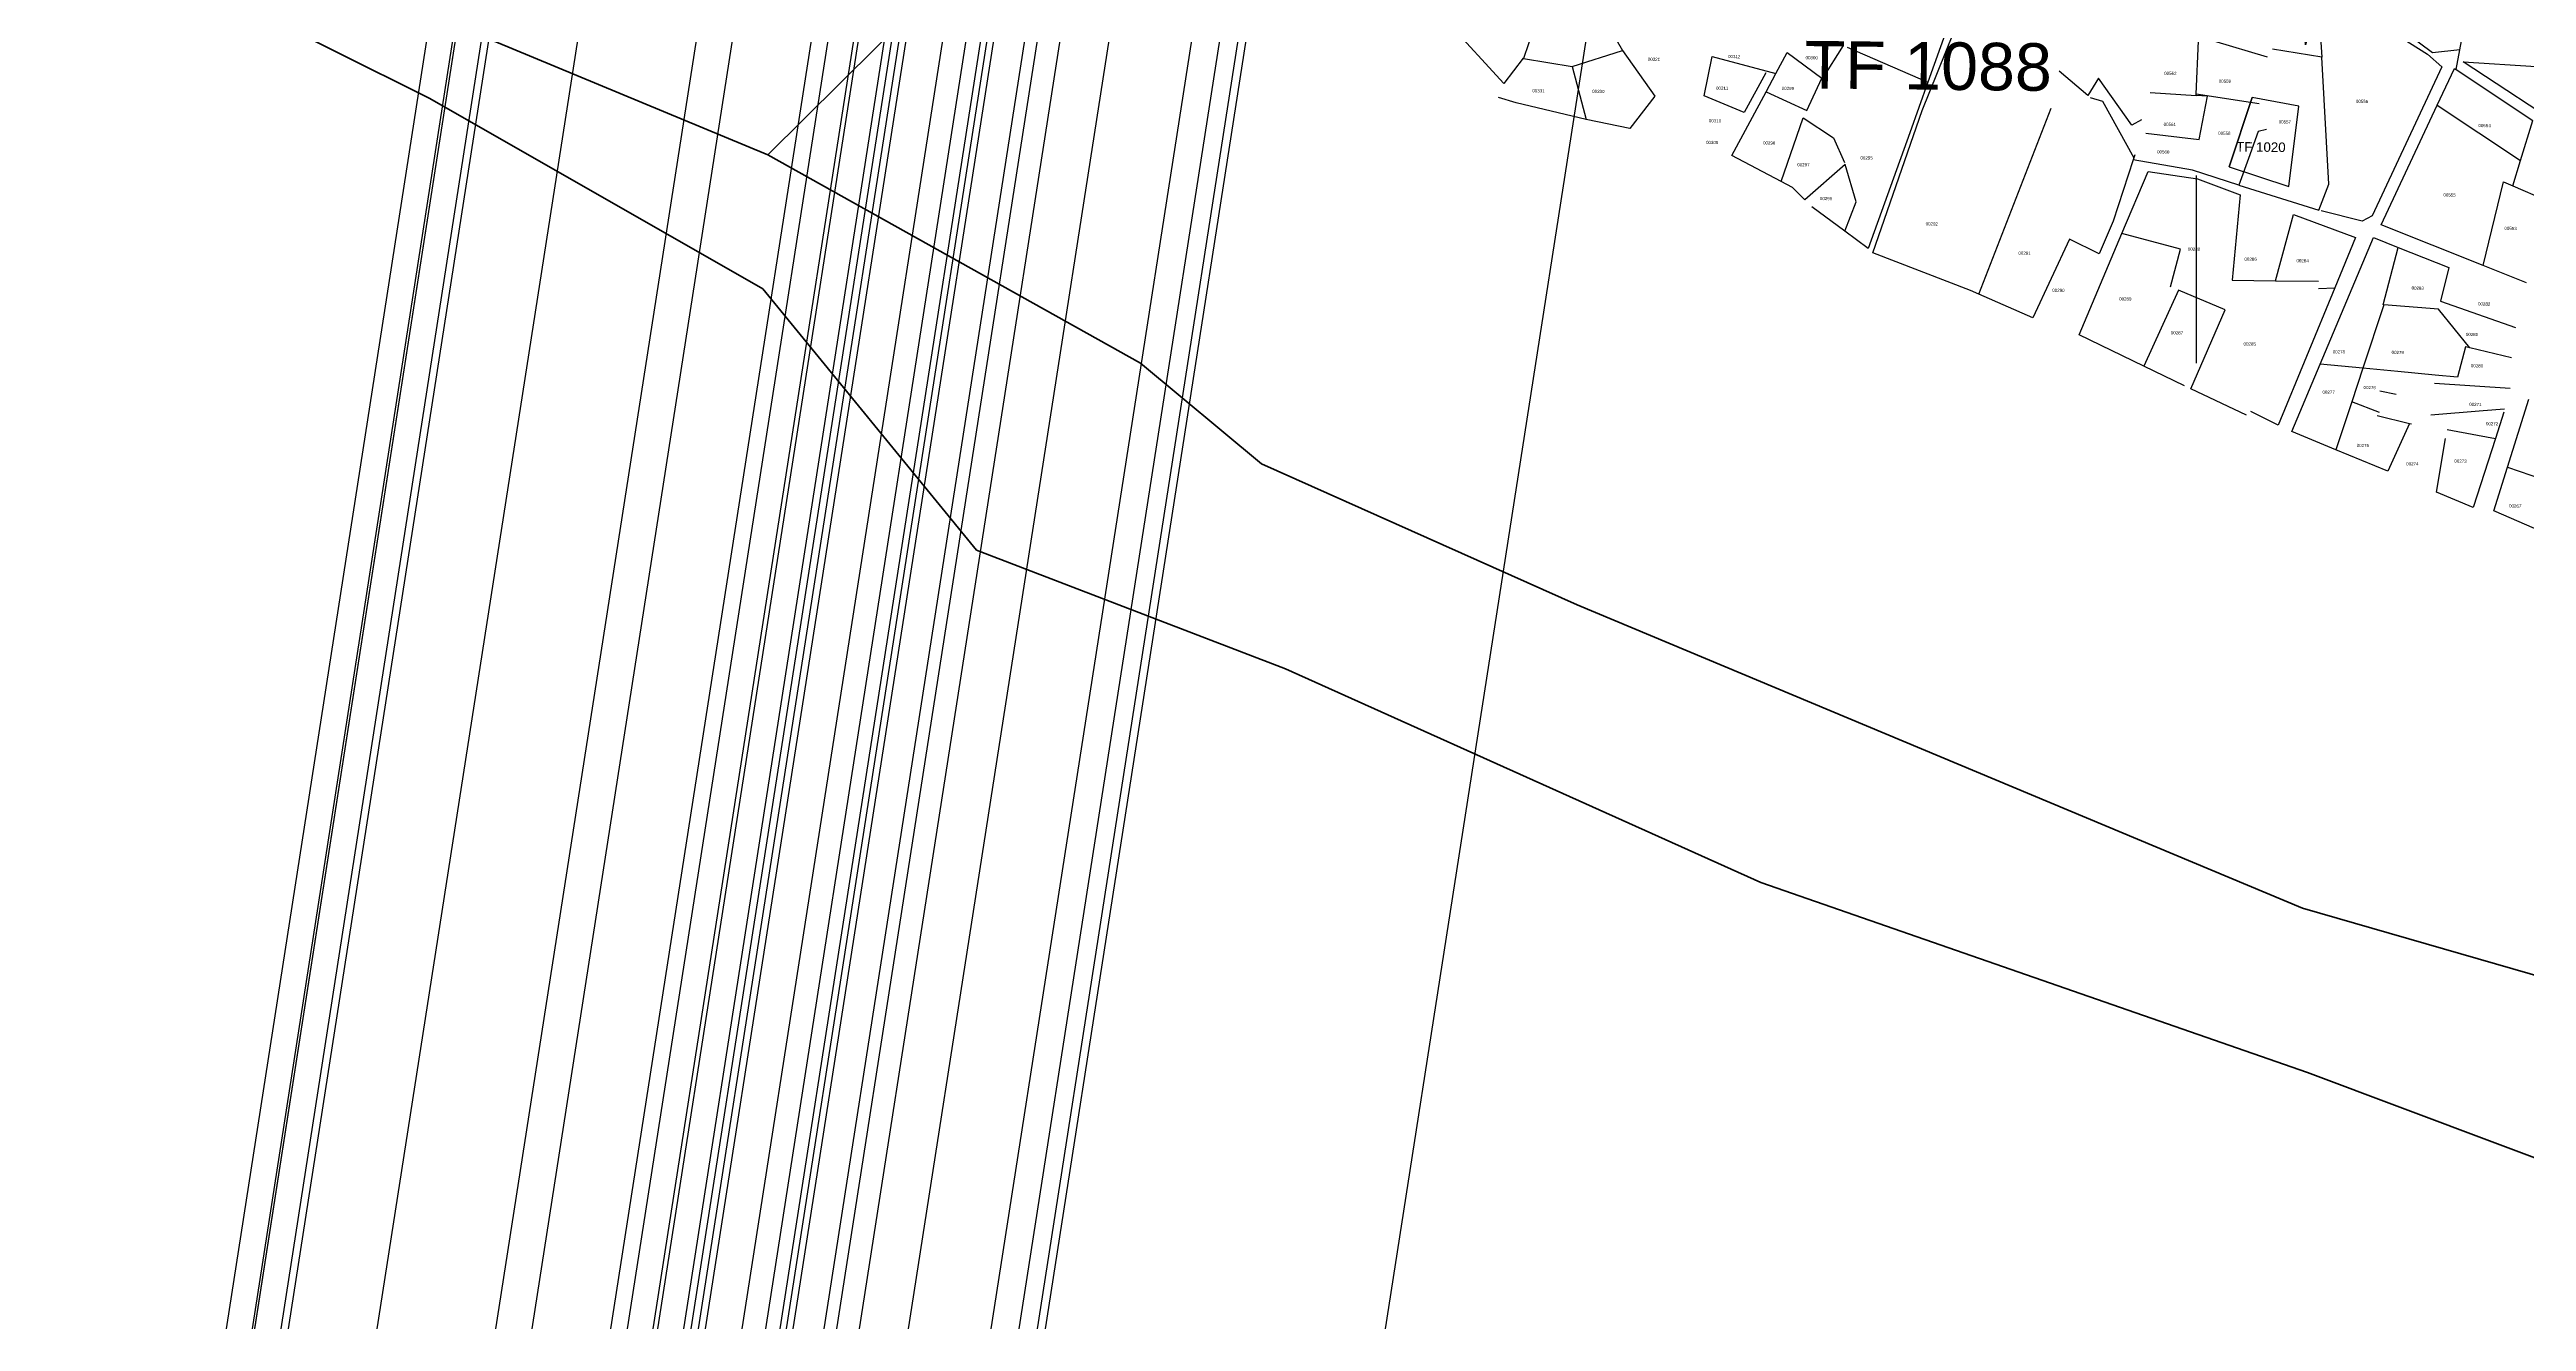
# Model space of a CAD drawing. Header units: metres. Extents: x 0 to 1324930, y 0 to 1631912.
# Drawn here: x 253079 to 253860, y 1627665 to 1628067 of the extents above; entities that cross this region are included whole.
import ezdxf
from ezdxf.enums import TextEntityAlignment as Align

# ---------------------------------------------------------------- set-up
doc = ezdxf.new("R2010")
doc.units = ezdxf.units.M
doc.header["$MEASUREMENT"] = 0
for name, color, linetype in [('A_revoir_geometrie_aberrante', 7, 'Continuous'), ('limites_parcelles', 7, 'Continuous'), ('limites_sections', 7, 'Continuous'), ('numero_parcelle', 7, 'Continuous')]:
    doc.layers.add(name, color=color, linetype=linetype)
doc.layers.add('limites_communes_2025', color=7, linetype='Continuous', lineweight=0)
doc.layers.add('Numero_TF', color=7, linetype='Continuous', lineweight=0)
doc.styles.add('Style-Arial', font='arial.ttf')

# ---------------------------------------------------------------- blocks, each defined once
blk = doc.blocks.new('*U104')
at = {"layer": 'Numero_TF', "color": 4, "linetype": 'Continuous', "lineweight": 30}
for p, q in [((189.276722, 298.045863), (162.332943, 192.163063)), ((-66.715951, 131.595867), (28.141789, 139.449825)), ((-66.554155, 131.609263), (25.962419, 139.269379)), ((240.938123, 128.463806), (275.53978, 108.449213)), ((-149.243772, 99.871066), (-119.863469, 93.082053)), ((-72.220214, 100.998525), (5.696415, 55.992291)), ((-119.863469, 93.082053), (-124.326189, 73.80787)), ((-7.034828, 28.698399), (-84.947445, 73.713234)), ((5.696415, 55.992291), (-7.034828, 28.698399)), ((43.84948, -14.113657), (74.578527, 31.913261)), ((32.027262, 7.631735), (37.385704, 22.686275)), ((55.402708, 17.546724), (44.541017, 1.259927)), ((81.178424, -2.035129), (97.193076, -10.243815)), ((9.911339, -8.046804), (43.84948, -14.113657)), ((87.926188, -28.937498), (67.256672, -17.359727)), ((127.183331, -107.474226), (176.898159, -21.601739)), ((176.898159, -21.601739), (127.183331, -107.474226)), ((176.898159, -21.601739), (256.317102, -65.908475)), ((-124.533198, -23.95535), (-60.979318, -30.583345)), ((-60.979318, -30.583345), (-124.533198, -23.95535)), ((-61.065101, -30.574399), (-124.485709, -23.960302)), ((-151.772301, -100.833446), (-164.282901, -43.708871)), ((-164.282901, -43.708871), (-141.772327, -100.888499)), ((-164.183542, -43.961255), (-141.893134, -100.581635)), ((0.222703, -47.847222), (14.693713, -94.471811)), ((14.693713, -94.471811), (0.222703, -47.847222)), ((212.252401, -158.730959), (300.834114, -59.182559)), ((268.54384, -68.187042), (258.149556, -87.57892)), ((-149.830725, -131.155516), (-151.772301, -100.833446)), ((-141.772327, -100.888499), (-149.890722, -131.154885)), ((-141.857766, -101.207026), (-149.870876, -131.080897)), ((206.084066, -120.193775), (216.402347, -100.421077)), ((216.402347, -100.421077), (229.781852, -107.202002)), ((69.128874, -148.526632), (16.717266, -103.663576)), ((16.727265, -103.663681), (69.128769, -148.536632)), ((226.301657, -113.865811), (219.341057, -127.213426)), ((117.0767, -126.139086), (98.453178, -134.943933)), ((224.546909, -139.058767), (225.425174, -143.988265)), ((-173.996691, -169.673779), (-166.73681, -147.828838)), ((225.425174, -143.988265), (212.805221, -158.196477)), ((-184.238728, -231.689609), (-184.276169, -172.425946)), ((115.727613, -206.959373), (119.114108, -173.993129)), ((153.318609, -172.792379), (150.937961, -206.159212))]:
    blk.add_line(p, q, dxfattribs=at)
at = {"layer": 'Numero_TF', "color": 4, "linetype": 'Continuous', "lineweight": 30, "flags": 128}
for points in [[(189.276689, 298.053062), (189.276722, 298.045863), (162.335988, 192.17503), (162.543246, 192.190856), (248.75707, 198.765547), (248.75712, 198.764894), (266.49227, 200.119315), (263.376348, 214.802857), (263.497408, 214.814966), (255.365644, 254.717159), (255.365225, 254.719216), (255.367397, 254.723287), (266.977526, 276.483942), (278.703804, 298.462291), (278.703918, 298.462504), (189.276689, 298.053062)], [(48.685524, 183.486444), (238.027787, 197.938212), (233.582566, 147.012099), (231.435194, 122.523305), (155.604751, -8.487329), (-3.901429, 70.772648), (28.151788, 139.44972), (48.685524, 183.486444)], [(248.75707, 198.765547), (249.900054, 183.812715), (264.955928, 170.013793), (240.938123, 128.463806), (275.53978, 108.449213), (353.472144, -0.25546), (344.639047, -10.023208), (326.45294, -17.172559), (210.033464, 50.124135), (171.633394, -16.316141), (74.634397, 31.885487), (17.499603, 60.287252), (-3.681126, 70.800335), (28.362092, 139.477512), (48.905827, 183.514131), (162.543246, 192.190856), (248.75707, 198.765547)], [(162.333487, 192.165201), (162.332943, 192.163063), (87.569121, 186.455083), (70.634667, 185.162191), (48.90057, 183.502862), (28.362092, 139.477512), (-3.681126, 70.800335), (17.499603, 60.287252), (74.578527, 31.913261), (74.634397, 31.885487), (171.633394, -16.316141), (171.786459, -16.051305), (210.033464, 50.124135), (326.45294, -17.172559), (335.772069, -13.454358), (320.424697, -4.598538), (320.431486, -4.586847), (307.25411, 3.030239), (322.349152, 29.133106), (332.106965, 15.520054), (347.787744, -6.356083), (347.820433, -6.401687), (353.391628, -0.143152), (275.53978, 108.449213), (240.938123, 128.463806), (264.955928, 170.013793), (249.900054, 183.812715), (248.757115, 198.764965), (162.543978, 192.181275), (162.33672, 192.165448), (162.333487, 192.165201)], [(-8.761884, 64.343699), (-20.839754, 70.344297), (-21.901381, 70.871741), (-21.356335, 71.618511), (-72.220214, 100.998525), (-84.947445, 73.713234), (-7.034828, 28.698399), (1.38997, 46.759914), (-0.609897, 59.634945), (-8.761884, 64.343699)], [(-19.614438, 95.319066), (-15.644932, 93.347258), (-16.269921, 91.923745), (2.492879, 84.476232), (-3.901429, 70.772648), (-26.285894, 81.888408), (-19.614438, 95.319066)], [(9.916126, -8.04766), (33.151204, -12.201211), (35.078517, 3.580166), (35.369953, 5.966528), (32.027262, 7.631735), (32.028814, 7.636097), (12.657923, 17.315743), (9.916162, -8.047325), (9.916126, -8.04766)], [(35.369953, 5.966528), (35.084861, 3.579391), (44.541017, 1.259927), (55.402708, 17.546724), (37.385704, 22.686275), (32.028814, 7.636097), (32.029316, 7.635846), (35.369953, 5.966528)], [(67.256672, -17.359727), (87.926188, -28.937498), (97.193076, -10.243815), (81.178424, -2.035129), (77.01061, 0.098772), (67.256672, -17.359727)], [(203.507106, -153.208526), (214.11516, -133.458873), (224.546909, -139.058767), (225.416104, -143.937359), (300.834114, -59.182559), (256.526817, -65.87679), (256.527405, -65.880683), (270.879831, -63.82134), (268.54384, -68.187042), (258.149556, -87.57892), (244.843724, -80.44875), (254.637788, -64.971609), (176.898159, -21.601739), (127.183331, -107.474226), (151.240048, -125.04791), (212.252267, -158.730886), (212.752818, -158.168366), (203.507106, -153.208526)], [(206.084066, -120.193775), (219.341057, -127.213426), (226.301657, -113.865811), (229.781852, -107.202002), (216.402347, -100.421077), (206.084066, -120.193775)], [(69.128769, -148.536632), (88.824132, -180.495294), (93.112137, -207.361821), (94.212537, -224.464325), (93.583597, -243.398763), (126.698045, -273.716078), (126.778806, -273.539139), (133.053751, -259.774298), (144.36461, -235.001751), (212.252267, -158.730886), (151.240048, -125.04791), (127.183331, -107.474226), (117.0767, -126.139086), (98.453178, -134.943933), (69.128874, -148.526632), (69.12389, -148.532453), (69.128769, -148.536632)]]:
    blk.add_lwpolyline(points, close=True, dxfattribs=at)
for points in [[(-0.720757, 60.34866), (9.910814, -8.096801), (0.261861, -47.927637), (-60.979318, -30.583345), (-124.533198, -23.95535), (-212.052296, -6.274991), (-253.48205, 87.255387), (-253.48205, 87.255387), (-238.318804, 93.196426), (-201.899447, 92.943829), (-158.046933, 153.876523)], [(-158.046933, 153.876523), (-66.722044, 131.015899), (28.141789, 139.449825), (-21.901381, 70.871741), (-0.720757, 60.34866)]]:
    blk.add_lwpolyline(points, dxfattribs=at)
at = {"layer": 'Numero_TF', "color": 4, "linetype": 'Continuous', "lineweight": 30}
for points in [[(-7.806771, 110.265852), (-16.269921, 91.923745), (2.492879, 84.476232), (10.953613, 102.588352)], [(-153.828061, 80.448152), (-124.326189, 73.80787), (-119.863469, 93.082053), (-149.243772, 99.871066)], [(-173.996691, -169.673779), (-155.131815, -175.972301), (-152.014412, -150.533646), (-166.73681, -147.828838)], [(119.114108, -173.993129), (115.727613, -206.959373), (150.937961, -206.159212), (153.318609, -172.792379)]]:
    blk.add_3dface(points, dxfattribs=at)
at = {"layer": 'Numero_TF', "color": 4, "linetype": 'Continuous', "lineweight": 0, "style": 'Style-Arial'}
for s, height, rotation, p in [('TF 1429', 15, 359.3981, (129.308126, 120.518676)), ('TF 1701', 5, 359.3981, (-149.615524, 85.242433)), ('TF 1642', 5, 359.3981, (-56.359874, 63.509035)), ('TF 605', 15, 359.3981, (-151.954414, 38.363267)), ('TF 573', 15, 359.3981, (0.935832, 16.930764)), ('TF 1788', 2, 359.3981, (18.370306, 1.614724)), ('TF 1503', 2, 359.3981, (76.40883, -14.951892)), ('TF 234 ', 15, 17.982251, (-93.137155, -76.696342)), ('TF 726', 15, 359.3981, (79.370794, -56.047136)), ('TF 1812', 2, 359.3981, (250.952643, -75.897711)), ('TF 153', 15, 359.3981, (163.367475, -98.66073)), ('TF 769', 15, 359.3981, (-220.480116, -118.858176)), ('TF 1088', 15, 359.3981, (-307.999119, -144.92953)), ('TF 1882', 2, 359.3981, (208.482652, -146.997154)), ('TF 961', 15, 359.3981, (102.161815, -163.997909)), ('TF 1020', 3, 359.3981, (-171.755814, -164.882456)), ('TF 97', 15, 359.3981, (-42.898513, -191.721233)), ('TF 1493', 5, 359.3981, (90.899557, -184.6072)), ('TF 1575', 5, 359.3981, (122.967935, -192.924353)), ('TF 1273', 5, 359.3981, (153.599429, -193.246153))]:
    blk.add_text(s, height=height, rotation=rotation, dxfattribs=at).set_placement(p)
for s, height, rotation, p in [('TF 1754', 2.5, 359.3981, (-9.72333, 100.906268)), ('TF 1836', 2.5, 359.3981, (-16.521548, 84.849199)), ('RUE  NON  DENOMMEE', 2.5, 64.849911, (21.054815, 8.529846)), ('TF 2854', 2.5, 359.3981, (34.618896, 12.88004)), ('TF 153', 2.5, 359.3981, (223.063749, -98.121343)), ('TF 153', 2.5, 359.3981, (197.216394, -106.410062)), ('TF 2495', 2.5, 359.3981, (211.219706, -112.600308)), ('TF 153', 2.5, 359.3981, (226.74682, -118.514429)), ('CANAL  DE  CEINTURE', 2, 48.043163, (217.341806, -160.837616))]:
    blk.add_text(s, height=height, rotation=rotation, dxfattribs=at).set_placement(p, align=Align.TOP_LEFT)

msp = doc.modelspace()

# ---------------------------------------------------------------- linework, layer by layer
at = {"layer": 'A_revoir_geometrie_aberrante'}
for p in [(253818.61986, 1630923.38749), (253647.66593, 1630910.42849), (253724.3939, 1630908.56345), (253783.36023, 1630905.73622), (253647.23549, 1630902.43798), (253647.23549, 1630902.43792), (253774.25578, 1630899.93366), (253836.71626, 1630891.34258), (253814.74338, 1630885.17909), (253827.94962, 1630881.20231), (253782.48128, 1630855.73806), (253817.74311, 1630841.65067), (253797.24446, 1630828.58239), (253747.95549, 1630826.37614), (253645.88863, 1630825.83787), (253772.91621, 1630823.75877), (253990.77553, 1630812.68852), (253990.77547, 1630812.68846), (253621.68215, 1630796.06037), (253638.91281, 1630795.57216), (253668.05397, 1630787.75301), (253715.06164, 1630775.13962), (253832.15824, 1630762.91725), (253758.56079, 1630716.32), (253733.98882, 1630702.58123), (253767.09052, 1630682.50395), (253854.39451, 1630680.82364), (253862.27647, 1630677.74937), (253858.70299, 1630671.267), (253842.95258, 1630663.93894), (253736.02348, 1630663.7972), (253774.846, 1630654.88448)]:
    msp.add_line(p, (0, 0), dxfattribs=at)
at = {"layer": 'limites_communes_2025', "color": 3, "lineweight": 80, "flags": 128}
msp.add_lwpolyline([(254038.75, 1627661.25), (253911.25, 1627698.75), (253791.25, 1627743.75), (253618.75, 1627803.75), (253468.75, 1627871.25), (253371.25, 1627908.75), (253303.75, 1627991.25), (253198.75, 1628051.25), (253108.75, 1628096.25), (252786.25, 1628193.75), (252508.75, 1628291.25), (252343.75, 1628343.75)], dxfattribs=at)
at = {"layer": 'limites_parcelles'}
for p, q in [((253794.32049, 1628087.27556), (253795.80723, 1628064.37836)), ((253794.32049, 1628087.27556), (253829.13295, 1628065.25768)), ((253566.36968, 1628081.60282), (253575.08027, 1628066.41271)), ((253679.47722, 1628078.72067), (253671.49086, 1628056.45858)), ((253839.30074, 1628066.60982), (253841.64628, 1628079.22795)), ((253537.66114, 1628055.98482), (253520.11229, 1628075.17959)), ((253547.03673, 1628073.22531), (253543.90713, 1628063.97216)), ((253669.69967, 1628047.47514), (253679.53873, 1628072.00097)), ((253830.69236, 1628065.71884), (253814.7742, 1628077.652)), ((253543.75022, 1628063.9985), (253537.66114, 1628055.98482)), ((253543.90713, 1628063.97216), (253543.75022, 1628063.9985)), ((253543.90713, 1628063.97216), (253559.24822, 1628061.39715)), ((253559.24822, 1628061.39715), (253575.08027, 1628066.41271)), ((253575.08027, 1628066.41271), (253585.3032, 1628052.03989)), ((253600.82939, 1628052.12063), (253603.43882, 1628064.51958)), ((253603.43882, 1628064.51958), (253623.53053, 1628059.18215)), ((253623.53053, 1628059.18215), (253627.10927, 1628065.81958)), ((253627.10927, 1628065.81958), (253637.96037, 1628057.67244)), ((253638.24584, 1628057.45811), (253644.88979, 1628067.99593)), ((253645.96189, 1628067.52745), (253671.49086, 1628056.45858)), ((253756.18036, 1628052.61968), (253756.83478, 1628069.54292)), ((253761.60971, 1628069.49276), (253778.53469, 1628064.41757)), ((253795.80723, 1628064.37836), (253780.18657, 1628066.90987)), ((253797.97609, 1628024.20104), (253795.80723, 1628064.37836)), ((253829.13295, 1628065.25768), (253833.62244, 1628061.2479)), ((253839.30074, 1628066.60982), (253830.69236, 1628065.71884)), ((253838.14947, 1628060.41639), (253839.30074, 1628066.60982)), ((253875.04878, 1628040.13595), (253840.39639, 1628062.88371)), ((253840.39639, 1628062.88371), (253863.44477, 1628061.35118)), ((253559.24822, 1628061.39715), (253563.65541, 1628044.71801)), ((253620.32252, 1628059.38386), (253613.475, 1628046.87702)), ((253620.41205, 1628053.39835), (253623.53053, 1628059.18215)), ((253633.32557, 1628047.54229), (253637.96037, 1628057.67244)), ((253637.96037, 1628057.67244), (253638.24584, 1628057.45811)), ((253671.49086, 1628056.45858), (253665.76533, 1628040.49552)), ((253722.0057, 1628052.25993), (253712.87092, 1628059.95599)), ((253725.30441, 1628057.7323), (253722.0057, 1628052.25993)), ((253735.80626, 1628042.82819), (253725.30441, 1628057.7323)), ((253833.62244, 1628061.2479), (253811.69015, 1628014.27234)), ((253832.2456, 1628049.15097), (253837.6812, 1628060.72771)), ((253837.6812, 1628060.72771), (253838.14947, 1628060.41639)), ((253838.14947, 1628060.41639), (253862.37164, 1628044.31303)), ((253541.48945, 1628049.9702), (253535.99925, 1628051.57228)), ((253563.65541, 1628044.71801), (253541.48945, 1628049.9702)), ((253585.3032, 1628052.03989), (253577.45338, 1628041.80939)), ((253613.475, 1628046.87702), (253600.82939, 1628052.12063)), ((253609.6039, 1628033.34318), (253620.41205, 1628053.39835)), ((253620.41205, 1628053.39835), (253633.32557, 1628047.54229)), ((253654.08865, 1628002.56689), (253669.69967, 1628047.47514)), ((253687.5632, 1627989.56533), (253710.40092, 1628048.25665)), ((253722.73067, 1628051.63252), (253726.60005, 1628050.49453)), ((253726.60005, 1628050.49453), (253736.43464, 1628032.56035)), ((253741.57415, 1628053.15169), (253756.16515, 1628052.2262)), ((253756.16515, 1628052.2262), (253756.18036, 1628052.61968)), ((253759.75956, 1628051.99539), (253756.16515, 1628052.2262)), ((253776.03161, 1628049.5688), (253756.18036, 1628052.61968)), ((253757.04535, 1628038.32747), (253759.75956, 1628051.99539)), ((253814.49486, 1628011.40808), (253832.2456, 1628049.15097)), ((253832.2456, 1628049.15097), (253858.53045, 1628031.73155)), ((253577.45338, 1628041.80939), (253563.65541, 1628044.71801)), ((253625.20469, 1628025.05084), (253632.0913, 1628045.1472)), ((253632.0913, 1628045.1472), (253641.6675, 1628038.84866)), ((253641.6675, 1628038.84866), (253645.19277, 1628031.06927)), ((253665.76533, 1628040.49552), (253652.65058, 1628003.98416)), ((253738.92303, 1628044.52275), (253735.80626, 1628042.82819)), ((253740.25112, 1628040.37345), (253757.04535, 1628038.32747)), ((253775.6961, 1628040.8444), (253772.66064, 1628032.38207)), ((253778.29434, 1628041.53851), (253775.6961, 1628040.8444)), ((253858.53045, 1628031.73155), (253862.37164, 1628044.31303)), ((253625.20469, 1628025.05084), (253609.6039, 1628033.34318)), ((253736.24883, 1628031.98472), (253729.99184, 1628012.60065)), ((253736.43464, 1628032.56035), (253736.24883, 1628031.98472)), ((253754.97701, 1628028.68919), (253736.24883, 1628031.98472)), ((253736.74486, 1628033.52142), (253736.43464, 1628032.56035)), ((253772.66064, 1628032.38207), (253769.61512, 1628023.92999)), ((253856.0791, 1628023.7024), (253858.53045, 1628031.73155)), ((253628.77144, 1628023.15398), (253625.20469, 1628025.05084)), ((253632.63285, 1628019.32353), (253628.77144, 1628023.15398)), ((253645.37929, 1628030.44752), (253632.63285, 1628019.32353)), ((253648.85214, 1628018.64511), (253645.37929, 1628030.44752)), ((253732.71401, 1628008.65007), (253740.95676, 1628028.23432)), ((253740.95676, 1628028.23432), (253756.53871, 1628025.88611)), ((253769.61512, 1628023.92999), (253754.97701, 1628028.68919)), ((253756.53871, 1628025.88611), (253770.04038, 1628020.88752)), ((253769.61512, 1628023.92999), (253794.87282, 1628016.05439)), ((253794.87282, 1628016.05439), (253797.97609, 1628024.20104)), ((253846.71113, 1627998.56198), (253853.12535, 1628024.9527)), ((253853.12535, 1628024.9527), (253856.0791, 1628023.7024)), ((253856.0791, 1628023.7024), (253866.30259, 1628019.35228)), ((253645.21975, 1628009.45748), (253634.89535, 1628017.0746)), ((253645.21975, 1628009.45748), (253648.85214, 1628018.64511)), ((253770.04038, 1628020.88752), (253767.48098, 1627993.90763)), ((253808.50226, 1628012.57854), (253795.61233, 1628015.84341)), ((253652.65058, 1628003.98416), (253645.21975, 1628009.45748)), ((253719.20968, 1627976.64393), (253732.71401, 1628008.65007)), ((253729.99184, 1628012.60065), (253725.48394, 1628002.28423)), ((253751.24578, 1628003.71041), (253732.71401, 1628008.65007)), ((253781.21654, 1627993.76334), (253786.88208, 1628014.65489)), ((253786.88208, 1628014.65489), (253806.46674, 1628007.41804)), ((253811.69015, 1628014.27234), (253808.50226, 1628012.57854)), ((253846.71113, 1627998.56198), (253814.49486, 1628011.40808)), ((253684.93348, 1627990.71061), (253654.08865, 1628002.56689)), ((253716.16443, 1628006.90359), (253704.59517, 1627982.10127)), ((253725.48394, 1628002.28423), (253716.16443, 1628006.90359)), ((253748.09318, 1627991.83535), (253751.24578, 1628003.71041)), ((253795.23572, 1627967.42213), (253812.07496, 1628007.37944)), ((253806.46674, 1628007.41804), (253799.87777, 1627991.47421)), ((253812.07496, 1628007.37944), (253819.91693, 1628004.28953)), ((253815.16451, 1627986.17237), (253819.91693, 1628004.28953)), ((253819.91693, 1628004.28953), (253835.90449, 1627997.99475)), ((253767.48098, 1627993.90763), (253781.21654, 1627993.76334)), ((253781.21654, 1627993.76334), (253794.79971, 1627993.62064)), ((253835.90449, 1627997.99475), (253833.27299, 1627987.36397)), ((253860.38071, 1627993.1044), (253846.71113, 1627998.56198)), ((253687.5632, 1627989.56533), (253684.93348, 1627990.71061)), ((253704.59517, 1627982.10127), (253687.5632, 1627989.56533)), ((253750.53115, 1627990.814), (253739.6711, 1627966.7866)), ((253765.29037, 1627984.62357), (253750.53115, 1627990.814)), ((253754.49162, 1627959.66076), (253765.29037, 1627984.62357)), ((253799.87777, 1627991.47421), (253782.03827, 1627948.18459)), ((253794.77581, 1627991.34492), (253799.87777, 1627991.47421)), ((253815.38117, 1627986.15587), (253808.75625, 1627966.15227)), ((253815.38117, 1627986.15587), (253815.16451, 1627986.17237)), ((253832.64701, 1627984.84057), (253815.38117, 1627986.15587)), ((253842.46344, 1627972.60388), (253832.64701, 1627984.84057)), ((253833.27299, 1627987.36397), (253856.90006, 1627979.01779)), ((253739.6711, 1627966.7866), (253719.20968, 1627976.64393)), ((253841.17851, 1627972.91389), (253838.62922, 1627963.33894)), ((253842.46344, 1627972.60388), (253841.17851, 1627972.91389)), ((253855.6207, 1627969.4295), (253842.46344, 1627972.60388)), ((253752.48987, 1627960.61656), (253739.6711, 1627966.7866)), ((253786.3349, 1627946.12766), (253795.23572, 1627967.42213)), ((253808.75625, 1627966.15227), (253795.23572, 1627967.42213)), ((253808.75625, 1627966.15227), (253805.22024, 1627955.50051)), ((253819.80001, 1627965.11164), (253808.75625, 1627966.15227)), ((253831.60498, 1627963.99188), (253819.80001, 1627965.11164)), ((253831.32431, 1627961.45469), (253855.27634, 1627959.86187)), ((253838.62922, 1627963.33894), (253831.60498, 1627963.99188)), ((253772.04281, 1627951.3276), (253754.49162, 1627959.66076)), ((253805.22024, 1627955.50051), (253800.18383, 1627940.3329)), ((253814.03538, 1627952.19716), (253805.22024, 1627955.50051)), ((253819.29657, 1627957.81148), (253814.10583, 1627958.90239)), ((253830.21329, 1627951.44805), (253846.72769, 1627952.74784)), ((253846.72769, 1627952.74784), (253853.39858, 1627953.27723)), ((253854.39395, 1627934.866), (253861.09263, 1627956.39479)), ((253782.03827, 1627948.18459), (253773.38565, 1627952.45148)), ((253800.18383, 1627940.3329), (253786.3349, 1627946.12766)), ((253813.27344, 1627951.23991), (253823.42584, 1627948.71744)), ((253823.42584, 1627948.71744), (253816.6553, 1627933.67742)), ((253823.42584, 1627948.71744), (253824.0764, 1627948.5558)), ((253835.37652, 1627946.77075), (253844.96963, 1627944.98332)), ((253844.96963, 1627944.98332), (253850.57734, 1627943.92867)), ((253853.2661, 1627952.27273), (253850.57734, 1627943.92867)), ((253816.6553, 1627933.67742), (253800.18383, 1627940.3329)), ((253831.9887, 1627927.01357), (253834.88004, 1627944.00214)), ((253850.57734, 1627943.92867), (253843.55131, 1627922.16744)), ((253850.13444, 1627921.11271), (253854.39395, 1627934.866)), ((253854.39395, 1627934.866), (253865.4799, 1627931.07141)), ((253843.55131, 1627922.16744), (253831.9887, 1627927.01357)), ((253862.89908, 1627915.59351), (253850.13444, 1627921.11271))]:
    msp.add_line(p, q, dxfattribs=at)
at = {"layer": 'limites_sections', "color": 112, "linetype": 'Continuous', "lineweight": 40, "extrusion": (-1.87173e-09, -9.63983e-10, 1), "elevation": -0.00205, "flags": 128}
msp.add_lwpolyline([(253469.82084, 1628503.17614), (253488.58964, 1628500.41443), (253454.87949, 1628458.45481), (253455.86901, 1628419.14669), (253456.67725, 1628387.03977), (253456.72541, 1628385.12663), (253456.8268, 1628378.59077), (253456.09285, 1628349.73443), (253454.03286, 1628268.7428), (253388.28287, 1628177.21207), (253374.26849, 1628101.94024), (253305.37539, 1628033.50285), (252724.25043, 1628275.00653), (252729.81031, 1628341.80532), (252735.30242, 1628407.78978), (252753.24186, 1628623.32182), (252721.72186, 1628619.43782), (252719.11116, 1628633.48746), (252714.79736, 1628656.70232), (252707.87286, 1628693.96682), (252708.1785, 1628714.65705), (252708.49991, 1628736.41507), (252708.92257, 1628765.02786), (252709.54665, 1628807.27601), (252710.02398, 1628836.27541), (252766.51681, 1628874.56219), (252777.80737, 1628875.20736), (252792.59454, 1628876.05234), (252806.68043, 1628876.85725), (252821.79945, 1628877.72119), (252840.09874, 1628878.76687), (252853.87009, 1628879.5538), (252869.67308, 1628880.45683), (252881.50225, 1628881.13278), (252890.23491, 1628881.63179), (252896.72449, 1628882.00262), (252900.6388, 1628882.2263), (252915.41934, 1628884.05997), (252947.8723, 1628888.08609), (252995.1058, 1628893.94587), (253038.77185, 1628895.22744), (253072.39909, 1628896.21438), (253084.09137, 1628889.07052), (253103.78085, 1628877.04045), (253120.36733, 1628866.90627), (253135.16261, 1628857.86651), (253140.02365, 1628843.37896), (253144.88469, 1628828.89142), (253158.88819, 1628822.54624), (253184.20263, 1628811.07591), (253223.52056, 1628793.26041), (253250.15887, 1628785.95727), (253263.79345, 1628773.4373), (253279.13654, 1628744.45583), (253296.18444, 1628717.17928), (253350.96302, 1628668.58952), (253387.61075, 1628636.0822), (253479.03706, 1628554.98513), (253469.82084, 1628503.17614)], close=True, dxfattribs=at)
at = {"layer": 'limites_sections', "color": 112, "lineweight": 40, "extrusion": (3.13226e-08, -1.22909e-08, 1), "elevation": -0.01207, "flags": 128}
msp.add_lwpolyline([(254381.88501, 1628242.49828), (254651.87611, 1628047.60303), (254649.15134, 1628042.15348), (254282.05672, 1627781.84877), (254258.71294, 1627753.64224), (254158.40289, 1627667.71999), (254016.92288, 1627730.1281), (253789.71707, 1627795.71888), (253560.79306, 1627891.44223), (253461.17819, 1627935.95099), (253423.02777, 1627967.74297), (253305.37539, 1628033.50285), (253374.26849, 1628101.94024), (253388.28287, 1628177.21207), (253454.03286, 1628268.7428), (253456.85853, 1628379.83858), (253454.87949, 1628458.45481), (253488.58964, 1628500.41443), (253582.98829, 1628458.10249), (253644.43714, 1628425.9811), (253736.00732, 1628381.87538), (253766.75744, 1628373.2026), (253836.32341, 1628343.15576), (253837.10318, 1628319.10065), (253879.12759, 1628301.60979), (253897.9434, 1628292.24873), (253942.25835, 1628268.6873), (254032.48387, 1628219.15291), (254111.3613, 1628174.17081), (254127.46815, 1628196.62724), (254166.41826, 1628175.61859), (254262.03261, 1628116.19268), (254381.88501, 1628242.49828)], close=True, dxfattribs=at)

# ---------------------------------------------------------------- block references
at = {"layer": 'numero_tf', "color": 4, "linetype": 'Continuous', "lineweight": 30}
msp.add_blockref('*U104', (253940.50954, 1628199.43965), dxfattribs=at)

# ---------------------------------------------------------------- texts
at = {"layer": 'numero_parcelle', "color": 5, "lineweight": 0, "style": 'Style-Arial'}
for s, p in [('00321', (253583.09247, 1628064.19807)), ('00312', (253608.41485, 1628065.05811)), ('00300', (253632.87803, 1628064.68876)), ('00311', (253604.60963, 1628055.06325)), ('00299', (253625.3624, 1628055.00119)), ('00562', (253746.04795, 1628059.75838)), ('00559', (253763.26612, 1628057.27672)), ('00331', (253546.65196, 1628054.25826)), ('00330', (253565.53643, 1628054.05986)), ('00556', (253806.55615, 1628050.90568)), ('00310', (253602.35658, 1628044.78378)), ('00561', (253745.87877, 1628043.65478)), ('00558', (253763.0935, 1628040.84449)), ('00557', (253782.18188, 1628044.42378)), ('00554', (253845.23442, 1628043.26836)), ('00309', (253601.45551, 1628037.94014)), ('00298', (253619.45691, 1628037.784)), ('00297', (253630.27084, 1628030.90896)), ('00295', (253650.18871, 1628033.04743)), ('00560', (253743.81673, 1628034.9664)), ('00296', (253637.38474, 1628020.22252)), ('00555', (253834.16505, 1628021.36302)), ('00292', (253670.77461, 1628012.23578)), ('00553', (253853.4334, 1628010.80715)), ('00291', (253700.05153, 1628003.00686)), ('00288', (253753.51586, 1628004.24707)), ('00286', (253771.38398, 1628001.10123)), ('00284', (253787.80181, 1628000.60007)), ('00283', (253824.13365, 1627991.96027)), ('00290', (253710.72034, 1627991.25008)), ('00289', (253731.83653, 1627988.53379)), ('00282', (253845.10257, 1627986.95063)), ('00287', (253748.14733, 1627977.84465)), ('00281', (253841.24754, 1627977.31852)), ('00285', (253771.1026, 1627974.31668)), ('00278', (253799.24075, 1627971.84356)), ('00279', (253817.82025, 1627971.64837)), ('00276', (253808.97613, 1627960.56613)), ('00280', (253842.833, 1627967.44143)), ('00277', (253796.01001, 1627959.1059)), ('00271', (253842.32942, 1627955.23857)), ('00272', (253847.60149, 1627949.13501)), ('00275', (253806.81322, 1627942.27662)), ('00273', (253837.63689, 1627937.35127)), ('00274', (253822.42462, 1627936.47809)), ('00267', (253854.9022, 1627923.16573))]:
    msp.add_text(s, height=1, rotation=359.3981, dxfattribs=at).set_placement(p, align=Align.TOP_LEFT)

doc.saveas('drawing.dxf')
